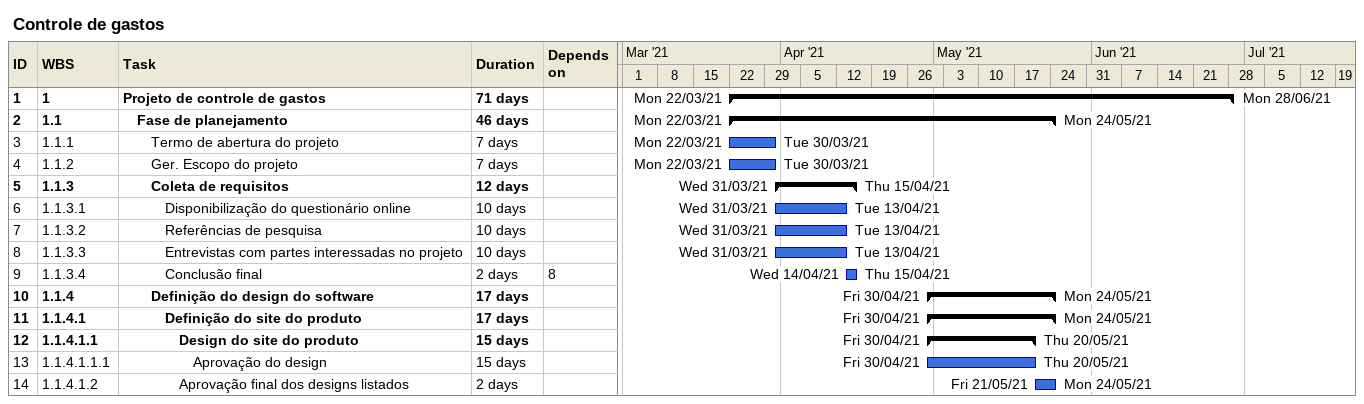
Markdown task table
Controle de gastos

| ID | WBS | Task | Duration | Start | Finish | Predecessors |
|---|---|---|---|---|---|---|
| 1 | 1 | **Projeto de controle de gastos** | 71d | 2021-03-22 | 2021-06-28 |  |
| 2 | 1.1 | **Fase de planejamento** | 46d | 2021-03-22 | 2021-05-24 |  |
| 3 | 1.1.1 | Termo de abertura do projeto | 7d | 2021-03-22 | 2021-03-30 |  |
| 4 | 1.1.2 | Ger. Escopo do projeto | 7d | 2021-03-22 | 2021-03-30 |  |
| 5 | 1.1.3 | **Coleta de requisitos** | 12d | 2021-03-31 | 2021-04-15 |  |
| 6 | 1.1.3.1 | Disponibilização do questionário online | 10d | 2021-03-31 | 2021-04-13 |  |
| 7 | 1.1.3.2 | Referências de pesquisa | 10d | 2021-03-31 | 2021-04-13 |  |
| 8 | 1.1.3.3 | Entrevistas com partes interessadas no projeto | 10d | 2021-03-31 | 2021-04-13 |  |
| 9 | 1.1.3.4 | Conclusão final | 2d | 2021-04-14 | 2021-04-15 | 8 |
| 10 | 1.1.4 | **Definição do design do software** | 17d | 2021-04-30 | 2021-05-24 |  |
| 11 | 1.1.4.1 | **Definição do site do produto** | 17d | 2021-04-30 | 2021-05-24 |  |
| 12 | 1.1.4.1.1 | **Design do site do produto** | 15d | 2021-04-30 | 2021-05-20 |  |
| 13 | 1.1.4.1.1.1 | Aprovação do design | 15d | 2021-04-30 | 2021-05-20 |  |
| 14 | 1.1.4.1.2 | Aprovação final dos designs listados | 2d | 2021-05-21 | 2021-05-24 |  |
